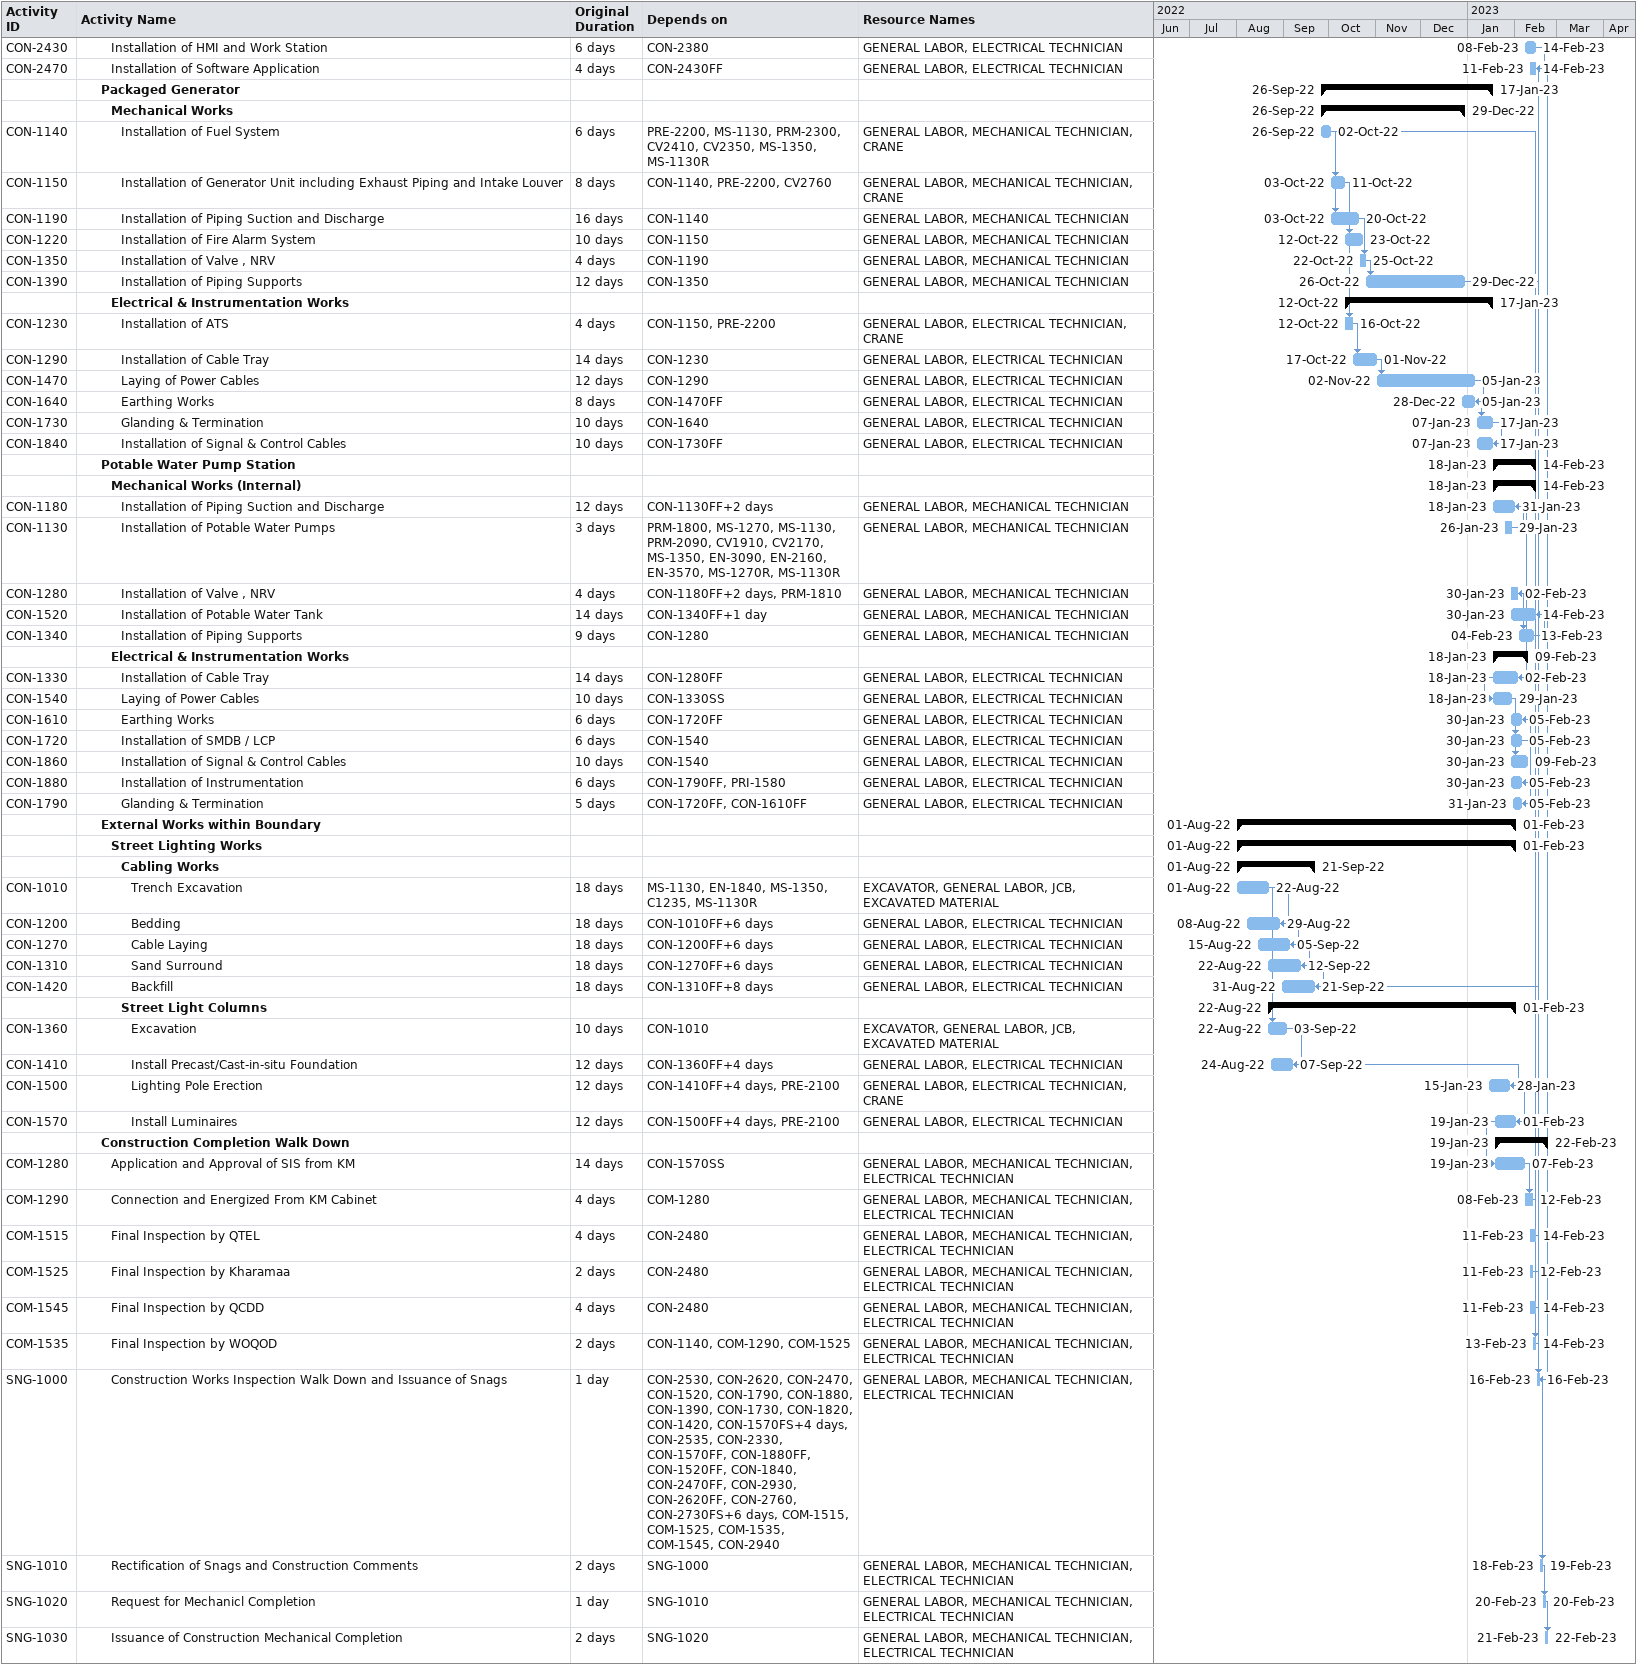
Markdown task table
| ID | Level | Task | Original duration | Start | Finish | Predecessors | Resources |
|---|---|---|---|---|---|---|---|
| CON-2430 | 4 | Installation of HMI and Work Station | 6d | 2023-02-08 | 2023-02-14 | CON-2380 | GENERAL LABOR, ELECTRICAL TECHNICIAN |
| CON-2470 | 4 | Installation of Software Application | 4d | 2023-02-11 | 2023-02-14 | CON-2430FF | GENERAL LABOR, ELECTRICAL TECHNICIAN |
|  | 3 | **Packaged Generator** |  | 2022-09-26 | 2023-01-17 |  |  |
|  | 4 | **Mechanical Works** |  | 2022-09-26 | 2022-12-29 |  |  |
| CON-1140 | 5 | Installation of Fuel System | 6d | 2022-09-26 | 2022-10-02 | PRE-2200, MS-1130, PRM-2300, CV2410, CV2350, MS-1350, MS-1130R | GENERAL LABOR, MECHANICAL TECHNICIAN, CRANE |
| CON-1150 | 5 | Installation of Generator Unit including Exhaust Piping and Intake Louver | 8d | 2022-10-03 | 2022-10-11 | CON-1140, PRE-2200, CV2760 | GENERAL LABOR, MECHANICAL TECHNICIAN, CRANE |
| CON-1190 | 5 | Installation of Piping Suction and Discharge | 16d | 2022-10-03 | 2022-10-20 | CON-1140 | GENERAL LABOR, MECHANICAL TECHNICIAN |
| CON-1220 | 5 | Installation of Fire Alarm System | 10d | 2022-10-12 | 2022-10-23 | CON-1150 | GENERAL LABOR, MECHANICAL TECHNICIAN |
| CON-1350 | 5 | Installation of Valve , NRV | 4d | 2022-10-22 | 2022-10-25 | CON-1190 | GENERAL LABOR, MECHANICAL TECHNICIAN |
| CON-1390 | 5 | Installation of Piping Supports | 12d | 2022-10-26 | 2022-12-29 | CON-1350 | GENERAL LABOR, MECHANICAL TECHNICIAN |
|  | 4 | **Electrical & Instrumentation Works** |  | 2022-10-12 | 2023-01-17 |  |  |
| CON-1230 | 5 | Installation of ATS | 4d | 2022-10-12 | 2022-10-16 | CON-1150, PRE-2200 | GENERAL LABOR, ELECTRICAL TECHNICIAN, CRANE |
| CON-1290 | 5 | Installation of Cable Tray | 14d | 2022-10-17 | 2022-11-01 | CON-1230 | GENERAL LABOR, ELECTRICAL TECHNICIAN |
| CON-1470 | 5 | Laying of Power Cables | 12d | 2022-11-02 | 2023-01-05 | CON-1290 | GENERAL LABOR, ELECTRICAL TECHNICIAN |
| CON-1640 | 5 | Earthing Works | 8d | 2022-12-28 | 2023-01-05 | CON-1470FF | GENERAL LABOR, ELECTRICAL TECHNICIAN |
| CON-1730 | 5 | Glanding & Termination | 10d | 2023-01-07 | 2023-01-17 | CON-1640 | GENERAL LABOR, ELECTRICAL TECHNICIAN |
| CON-1840 | 5 | Installation of Signal & Control Cables | 10d | 2023-01-07 | 2023-01-17 | CON-1730FF | GENERAL LABOR, ELECTRICAL TECHNICIAN |
|  | 3 | **Potable Water Pump Station** |  | 2023-01-18 | 2023-02-14 |  |  |
|  | 4 | **Mechanical Works (Internal)** |  | 2023-01-18 | 2023-02-14 |  |  |
| CON-1180 | 5 | Installation of Piping Suction and Discharge | 12d | 2023-01-18 | 2023-01-31 | CON-1130FF+2d | GENERAL LABOR, MECHANICAL TECHNICIAN |
| CON-1130 | 5 | Installation of Potable Water Pumps | 3d | 2023-01-26 | 2023-01-29 | PRM-1800, MS-1270, MS-1130, PRM-2090, CV1910, CV2170, MS-1350, EN-3090, EN-2160, EN-3570, MS-1270R, MS-1130R | GENERAL LABOR, MECHANICAL TECHNICIAN |
| CON-1280 | 5 | Installation of Valve , NRV | 4d | 2023-01-30 | 2023-02-02 | CON-1180FF+2d, PRM-1810 | GENERAL LABOR, MECHANICAL TECHNICIAN |
| CON-1520 | 5 | Installation of Potable Water Tank | 14d | 2023-01-30 | 2023-02-14 | CON-1340FF+1d | GENERAL LABOR, MECHANICAL TECHNICIAN |
| CON-1340 | 5 | Installation of Piping Supports | 9d | 2023-02-04 | 2023-02-13 | CON-1280 | GENERAL LABOR, MECHANICAL TECHNICIAN |
|  | 4 | **Electrical & Instrumentation Works** |  | 2023-01-18 | 2023-02-09 |  |  |
| CON-1330 | 5 | Installation of Cable Tray | 14d | 2023-01-18 | 2023-02-02 | CON-1280FF | GENERAL LABOR, ELECTRICAL TECHNICIAN |
| CON-1540 | 5 | Laying of Power Cables | 10d | 2023-01-18 | 2023-01-29 | CON-1330SS | GENERAL LABOR, ELECTRICAL TECHNICIAN |
| CON-1610 | 5 | Earthing Works | 6d | 2023-01-30 | 2023-02-05 | CON-1720FF | GENERAL LABOR, ELECTRICAL TECHNICIAN |
| CON-1720 | 5 | Installation of SMDB / LCP | 6d | 2023-01-30 | 2023-02-05 | CON-1540 | GENERAL LABOR, ELECTRICAL TECHNICIAN |
| CON-1860 | 5 | Installation of Signal & Control Cables | 10d | 2023-01-30 | 2023-02-09 | CON-1540 | GENERAL LABOR, ELECTRICAL TECHNICIAN |
| CON-1880 | 5 | Installation of Instrumentation | 6d | 2023-01-30 | 2023-02-05 | CON-1790FF, PRI-1580 | GENERAL LABOR, ELECTRICAL TECHNICIAN |
| CON-1790 | 5 | Glanding & Termination | 5d | 2023-01-31 | 2023-02-05 | CON-1720FF, CON-1610FF | GENERAL LABOR, ELECTRICAL TECHNICIAN |
|  | 3 | **External Works within Boundary** |  | 2022-08-01 | 2023-02-01 |  |  |
|  | 4 | **Street Lighting Works** |  | 2022-08-01 | 2023-02-01 |  |  |
|  | 5 | **Cabling Works** |  | 2022-08-01 | 2022-09-21 |  |  |
| CON-1010 | 6 | Trench Excavation | 18d | 2022-08-01 | 2022-08-22 | MS-1130, EN-1840, MS-1350, C1235, MS-1130R | EXCAVATOR, GENERAL LABOR, JCB, EXCAVATED MATERIAL |
| CON-1200 | 6 | Bedding | 18d | 2022-08-08 | 2022-08-29 | CON-1010FF+6d | GENERAL LABOR, ELECTRICAL TECHNICIAN |
| CON-1270 | 6 | Cable Laying | 18d | 2022-08-15 | 2022-09-05 | CON-1200FF+6d | GENERAL LABOR, ELECTRICAL TECHNICIAN |
| CON-1310 | 6 | Sand Surround | 18d | 2022-08-22 | 2022-09-12 | CON-1270FF+6d | GENERAL LABOR, ELECTRICAL TECHNICIAN |
| CON-1420 | 6 | Backfill | 18d | 2022-08-31 | 2022-09-21 | CON-1310FF+8d | GENERAL LABOR, ELECTRICAL TECHNICIAN |
|  | 5 | **Street Light Columns** |  | 2022-08-22 | 2023-02-01 |  |  |
| CON-1360 | 6 | Excavation | 10d | 2022-08-22 | 2022-09-03 | CON-1010 | EXCAVATOR, GENERAL LABOR, JCB, EXCAVATED MATERIAL |
| CON-1410 | 6 | Install Precast/Cast-in-situ Foundation | 12d | 2022-08-24 | 2022-09-07 | CON-1360FF+4d | GENERAL LABOR, ELECTRICAL TECHNICIAN |
| CON-1500 | 6 | Lighting Pole Erection | 12d | 2023-01-15 | 2023-01-28 | CON-1410FF+4d, PRE-2100 | GENERAL LABOR, ELECTRICAL TECHNICIAN, CRANE |
| CON-1570 | 6 | Install Luminaires | 12d | 2023-01-19 | 2023-02-01 | CON-1500FF+4d, PRE-2100 | GENERAL LABOR, ELECTRICAL TECHNICIAN |
|  | 3 | **Construction Completion Walk Down** |  | 2023-01-19 | 2023-02-22 |  |  |
| COM-1280 | 4 | Application and Approval of SIS from KM | 14d | 2023-01-19 | 2023-02-07 | CON-1570SS | GENERAL LABOR, MECHANICAL TECHNICIAN, ELECTRICAL TECHNICIAN |
| COM-1290 | 4 | Connection and Energized From KM Cabinet | 4d | 2023-02-08 | 2023-02-12 | COM-1280 | GENERAL LABOR, MECHANICAL TECHNICIAN, ELECTRICAL TECHNICIAN |
| COM-1515 | 4 | Final Inspection by QTEL | 4d | 2023-02-11 | 2023-02-14 | CON-2480 | GENERAL LABOR, MECHANICAL TECHNICIAN, ELECTRICAL TECHNICIAN |
| COM-1525 | 4 | Final Inspection by Kharamaa | 2d | 2023-02-11 | 2023-02-12 | CON-2480 | GENERAL LABOR, MECHANICAL TECHNICIAN, ELECTRICAL TECHNICIAN |
| COM-1545 | 4 | Final Inspection by QCDD | 4d | 2023-02-11 | 2023-02-14 | CON-2480 | GENERAL LABOR, MECHANICAL TECHNICIAN, ELECTRICAL TECHNICIAN |
| COM-1535 | 4 | Final Inspection by WOQOD | 2d | 2023-02-13 | 2023-02-14 | CON-1140, COM-1290, COM-1525 | GENERAL LABOR, MECHANICAL TECHNICIAN, ELECTRICAL TECHNICIAN |
| SNG-1000 | 4 | Construction Works Inspection Walk Down and Issuance of Snags | 1d | 2023-02-16 | 2023-02-16 | CON-2530, CON-2620, CON-2470, CON-1520, CON-1790, CON-1880, CON-1390, CON-1730, CON-1820, CON-1420, CON-1570FS+4d, CON-2535, CON-2330, CON-1570FF, CON-1880FF, CON-1520FF, CON-1840, CON-2470FF, CON-2930, CON-2620FF, CON-2760, CON-2730FS+6d, COM-1515, COM-1525, COM-1535, COM-1545, CON-2940 | GENERAL LABOR, MECHANICAL TECHNICIAN, ELECTRICAL TECHNICIAN |
| SNG-1010 | 4 | Rectification of Snags and Construction Comments | 2d | 2023-02-18 | 2023-02-19 | SNG-1000 | GENERAL LABOR, MECHANICAL TECHNICIAN, ELECTRICAL TECHNICIAN |
| SNG-1020 | 4 | Request for Mechanicl Completion | 1d | 2023-02-20 | 2023-02-20 | SNG-1010 | GENERAL LABOR, MECHANICAL TECHNICIAN, ELECTRICAL TECHNICIAN |
| SNG-1030 | 4 | Issuance of Construction Mechanical Completion | 2d | 2023-02-21 | 2023-02-22 | SNG-1020 | GENERAL LABOR, MECHANICAL TECHNICIAN, ELECTRICAL TECHNICIAN |
